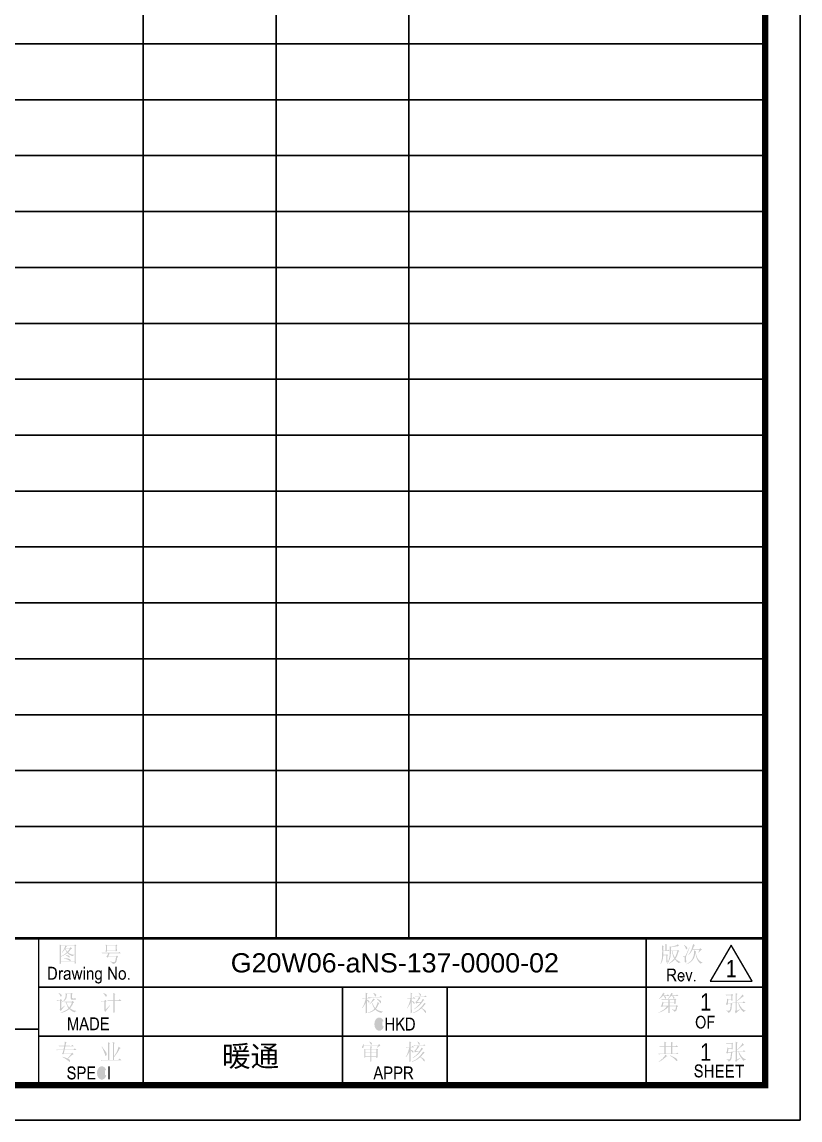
# Model space of a CAD drawing. Header units: millimetres. Extents: x -13522 to 42264, y -29520 to 1704.
# Drawn here: x 31127 to 42264, y -29520 to -13807 of the extents above; entities that cross this region are included whole.
import ezdxf
from ezdxf.enums import TextEntityAlignment as Align

# ---------------------------------------------------------------- set-up
doc = ezdxf.new("R2010")
doc.units = ezdxf.units.MM
doc.layers.add('0DataFlow-NsEquipFrame', color=30, linetype='Continuous')
doc.styles.add('TitleText', font='arial.ttf')

# ---------------------------------------------------------------- blocks, each defined once
blk = doc.blocks.new('dot')
blk.add_hatch(color=256).paths.add_polyline_path([(-0.12, 0.13, 1), (0.12, 0.13, 1)])
blk = doc.blocks.new('lowcasew')
at = {"lineweight": 18}
blk.add_hatch(color=256, dxfattribs=at).paths.add_polyline_path([(0.16, 0.55), (0.34, 1.34), (0.54, 1.34), (0.71, 0.56), (0.77, 0.31), (0.83, 0.57), (1.02, 1.34), (1.21, 1.34), (0.86, 0), (0.66, 0), (0.48, 0.8), (0.43, 1.03), (0.2, 0), (0, 0), (-0.35, 1.34), (-0.15, 1.34), (0.03, 0.57), (0.1, 0.28), (0.11, 0.34), (0.14, 0.48)])
blk = doc.blocks.new('lowcaser')
at = {"lineweight": 18}
blk.add_hatch(color=256, dxfattribs=at).paths.add_polyline_path([(0.41, 1.14), (0.46, 1.13), (0.55, 1.09), (0.62, 1.3), (0.61, 1.3), (0.51, 1.35), (0.42, 1.37), (0.39, 1.37), (0.3, 1.33), (0.24, 1.26), (0.18, 1.14), (0.18, 1.34), (0, 1.34), (0, 0), (0.19, 0), (0.19, 0.7), (0.19, 0.73), (0.2, 0.85), (0.23, 0.97), (0.24, 1), (0.3, 1.09), (0.32, 1.11)])
blk = doc.blocks.new('lowcaseo')
at = {"lineweight": 18}
h = blk.add_hatch(color=256, dxfattribs=at)
h.paths.add_polyline_path([(0.7, 0.78), (0.69, 0.9), (0.66, 1.01), (0.62, 1.11), (0.56, 1.19), (0.54, 1.21), (0.46, 1.28), (0.38, 1.33), (0.28, 1.36), (0.17, 1.37), (0.08, 1.36), (-0.01, 1.34), (-0.1, 1.29), (-0.18, 1.22), (-0.2, 1.21), (-0.25, 1.13), (-0.3, 1.03), (-0.33, 0.93), (-0.35, 0.81), (-0.36, 0.67), (-0.35, 0.56), (-0.34, 0.44), (-0.31, 0.33), (-0.27, 0.23), (-0.21, 0.15), (-0.19, 0.13), (-0.11, 0.06), (-0.03, 0.01), (0.07, -0.02), (0.17, -0.03), (0.26, -0.02), (0.36, 0), (0.45, 0.05), (0.52, 0.1), (0.59, 0.18), (0.64, 0.28), (0.66, 0.33), (0.69, 0.43), (0.7, 0.55), (0.71, 0.69)])
h.paths.add_polyline_path([(-0.16, 0.74), (-0.14, 0.87), (-0.11, 0.97), (-0.07, 1.05), (-0.01, 1.12), (0.08, 1.17), (0.17, 1.18), (0.25, 1.17), (0.34, 1.13), (0.41, 1.05), (0.44, 1.02), (0.48, 0.93), (0.5, 0.81), (0.51, 0.68), (0.51, 0.6), (0.49, 0.47), (0.46, 0.37), (0.41, 0.29), (0.36, 0.22), (0.27, 0.17), (0.17, 0.16), (0.1, 0.17), (0.01, 0.21), (-0.07, 0.29), (-0.09, 0.32), (-0.13, 0.42), (-0.15, 0.53), (-0.16, 0.67)], flags=16)
blk = doc.blocks.new('lowcasen')
at = {"lineweight": 18}
blk.add_hatch(color=256, dxfattribs=at).paths.add_polyline_path([(0.19, 0.73), (0.19, 0.77), (0.21, 0.9), (0.24, 1.01), (0.28, 1.08), (0.31, 1.11), (0.4, 1.16), (0.5, 1.17), (0.54, 1.17), (0.63, 1.13), (0.65, 1.12), (0.71, 1.02), (0.73, 0.95), (0.73, 0.82), (0.73, 0), (0.93, 0), (0.93, 0.82), (0.92, 0.95), (0.92, 1.04), (0.9, 1.11), (0.85, 1.21), (0.82, 1.26), (0.73, 1.33), (0.64, 1.36), (0.54, 1.37), (0.5, 1.37), (0.4, 1.35), (0.31, 1.31), (0.24, 1.24), (0.17, 1.15), (0.17, 1.34), (0, 1.34), (0, 0), (0.19, 0)])
blk = doc.blocks.new('lowcasei')
at = {"lineweight": 18}
h = blk.add_hatch(color=256, dxfattribs=at)
h.paths.add_polyline_path([(0.19, 1.34), (0, 1.34), (0, 0), (0.19, 0)])
h.paths.add_polyline_path([(0.19, 1.85), (0, 1.85), (0, 1.59), (0.19, 1.59)])
blk = doc.blocks.new('lowcaseg')
at = {"lineweight": 18}
h = blk.add_hatch(color=256, dxfattribs=at)
h.paths.add_polyline_path([(0.5, 1.34), (0.33, 1.34), (0.33, 1.18), (0.26, 1.26), (0.18, 1.32), (0.09, 1.36), (-0.01, 1.37), (-0.09, 1.36), (-0.18, 1.33), (-0.27, 1.28), (-0.33, 1.23), (-0.39, 1.14), (-0.44, 1.03), (-0.47, 0.92), (-0.49, 0.8), (-0.5, 0.68), (-0.5, 0.63), (-0.49, 0.51), (-0.46, 0.4), (-0.42, 0.3), (-0.37, 0.2), (-0.36, 0.18), (-0.29, 0.1), (-0.21, 0.05), (-0.11, 0.01), (-0.01, 0), (0.06, 0.01), (0.15, 0.04), (0.23, 0.09), (0.31, 0.17), (0.31, 0.1), (0.3, -0.03), (0.29, -0.12), (0.26, -0.21), (0.19, -0.3), (0.1, -0.34), (-0.02, -0.36), (-0.13, -0.34), (-0.21, -0.29), (-0.24, -0.26), (-0.27, -0.14), (-0.46, -0.11), (-0.46, -0.14), (-0.45, -0.26), (-0.41, -0.36), (-0.34, -0.44), (-0.3, -0.46), (-0.22, -0.51), (-0.12, -0.53), (-0.01, -0.54), (0.09, -0.54), (0.19, -0.51), (0.28, -0.47), (0.32, -0.44), (0.4, -0.36), (0.45, -0.26), (0.47, -0.2), (0.49, -0.1), (0.5, 0.03), (0.5, 0.18)])
h.paths.add_polyline_path([(0.31, 0.5), (0.28, 0.39), (0.23, 0.31), (0.19, 0.26), (0.11, 0.21), (0.01, 0.19), (-0.05, 0.19), (-0.14, 0.23), (-0.21, 0.31), (-0.23, 0.34), (-0.27, 0.44), (-0.29, 0.55), (-0.3, 0.69), (-0.3, 0.74), (-0.29, 0.87), (-0.26, 0.97), (-0.21, 1.06), (-0.17, 1.11), (-0.09, 1.16), (0.01, 1.18), (0.07, 1.18), (0.15, 1.14), (0.23, 1.06), (0.25, 1.03), (0.29, 0.94), (0.32, 0.82), (0.32, 0.69), (0.32, 0.63)], flags=16)
blk = doc.blocks.new('lowcasea')
at = {"lineweight": 18}
h = blk.add_hatch(color=256, dxfattribs=at)
h.paths.add_polyline_path([(0.79, 0.87), (0.79, 0.98), (0.78, 1.07), (0.77, 1.13), (0.72, 1.23), (0.68, 1.27), (0.59, 1.33), (0.56, 1.34), (0.46, 1.36), (0.35, 1.37), (0.28, 1.37), (0.18, 1.35), (0.09, 1.32), (0.09, 1.32), (-0.01, 1.26), (-0.08, 1.19), (-0.09, 1.18), (-0.13, 1.08), (-0.16, 0.96), (0.03, 0.93), (0.06, 1.05), (0.12, 1.13), (0.21, 1.17), (0.32, 1.18), (0.36, 1.18), (0.47, 1.16), (0.54, 1.11), (0.58, 1.04), (0.6, 0.91), (0.59, 0.85), (0.56, 0.84), (0.48, 0.81), (0.38, 0.79), (0.25, 0.77), (0.17, 0.76), (0.08, 0.74), (0.03, 0.72), (-0.06, 0.66), (-0.1, 0.63), (-0.16, 0.53), (-0.18, 0.47), (-0.2, 0.35), (-0.19, 0.27), (-0.16, 0.17), (-0.1, 0.08), (-0.09, 0.07), (-0.01, 0.01), (0.08, -0.02), (0.19, -0.03), (0.21, -0.03), (0.31, -0.02), (0.41, 0.01), (0.44, 0.03), (0.52, 0.09), (0.61, 0.17), (0.62, 0.11), (0.65, 0), (0.85, 0), (0.83, 0.05), (0.8, 0.16), (0.8, 0.18), (0.79, 0.27), (0.79, 0.39), (0.79, 0.56)])
h.paths.add_polyline_path([(0.59, 0.67), (0.59, 0.59), (0.59, 0.46), (0.56, 0.36), (0.52, 0.28), (0.44, 0.21), (0.43, 0.2), (0.34, 0.16), (0.24, 0.15), (0.15, 0.16), (0.07, 0.21), (0.04, 0.25), (0.01, 0.36), (0.04, 0.47), (0.11, 0.54), (0.17, 0.56), (0.28, 0.59), (0.3, 0.59), (0.42, 0.61), (0.52, 0.64)], flags=16)
blk = doc.blocks.new('lowcasev')
blk.add_hatch(color=256).paths.add_polyline_path([(-0.22, 1.34), (-0.42, 1.34), (0, 0), (0.17, 0), (0.59, 1.34), (0.4, 1.34), (0.09, 0.29)])
blk = doc.blocks.new('lowcasee')
h = blk.add_hatch(color=256)
edge = h.paths.add_edge_path()
edge.add_ellipse((0.15, 0.67), major_axis=(0, 0.699), ratio=0.736145, start_angle=265.2315, end_angle=607.6298)
edge.add_line((0.62, 0.4), (0.43, 0.43))
edge.add_ellipse((0.15, 0.67), major_axis=(0, 0.511), ratio=0.63735, start_angle=96.5356, end_angle=242.344, ccw=False)
edge.add_line((-0.18, 0.61), (0.66, 0.61))
edge = h.paths.add_edge_path(flags=16)
edge.add_ellipse((0.15, 0.67), major_axis=(0, 0.511), ratio=0.63735, start_angle=-75.3109, end_angle=75.3109, ccw=False)
edge.add_line((0.46, 0.8), (-0.17, 0.8))
blk = doc.blocks.new('upcaser')
h = blk.add_hatch(color=256)
h.paths.add_polyline_path([(1.21, 1.34, 0.276716), (0.98, 1.8, 0.100846), (0.67, 1.85), (0, 1.85), (0, 0), (0.2, 0), (0.2, 0.82), (0.43, 0.82, -0.267774), (0.7, 0.69), (0.78, 0.57), (1.08, 0), (1.34, 0), (1.07, 0.5), (0.97, 0.67, 0.106923), (0.79, 0.84, 0.413625)])
h.paths.add_polyline_path([(0.2, 1.64), (0.68, 1.65, -0.261233), (0.96, 1.51, -0.325076), (0.92, 1.11, -0.175589), (0.64, 1.03), (0.2, 1.03)], flags=16)
blk = doc.blocks.new('upcaseh')
blk.add_hatch(color=256).paths.add_polyline_path([(1.19, 1.85), (0.99, 1.85), (0.99, 1.09), (0.2, 1.09), (0.2, 1.85), (0, 1.85), (0, 0), (0.2, 0), (0.2, 0.87), (0.99, 0.87), (0.99, 0), (1.19, 0)])
blk = doc.blocks.new('upcasee')
blk.add_hatch(color=256).paths.add_polyline_path([(0.2, 1.63), (1.09, 1.63), (1.09, 1.85), (0, 1.85), (0, 0), (1.13, 0), (1.13, 0.22), (0.2, 0.22), (0.2, 0.85), (1.04, 0.85), (1.04, 1.06), (0.2, 1.07)])
blk = doc.blocks.new('upcaset')
blk.add_hatch(color=256).paths.add_polyline_path([(0.7, 1.85), (-0.5, 1.85), (-0.5, 1.63), (0, 1.63), (0, 0), (0.2, 0), (0.2, 1.63), (0.7, 1.63)])
blk = doc.blocks.new('upcases')
blk.add_hatch(color=256).paths.add_polyline_path([(0.63, 1.7), (0.49, 1.82), (0.38, 1.86), (0.19, 1.88), (0.12, 1.88), (-0.06, 1.84), (-0.21, 1.74), (-0.23, 1.71), (-0.32, 1.56), (-0.35, 1.37), (-0.34, 1.33), (-0.3, 1.15), (-0.28, 1.12), (-0.16, 0.99), (-0.06, 0.93), (0.15, 0.86), (0.32, 0.8), (0.46, 0.74), (0.57, 0.64), (0.61, 0.5), (0.6, 0.43), (0.51, 0.28), (0.42, 0.22), (0.23, 0.19), (0.18, 0.19), (0.01, 0.24), (-0.01, 0.25), (-0.15, 0.38), (-0.17, 0.42), (-0.21, 0.61), (-0.41, 0.6), (-0.39, 0.45), (-0.34, 0.28), (-0.23, 0.14), (-0.14, 0.06), (0.02, -0.01), (0.21, -0.03), (0.36, -0.02), (0.53, 0.04), (0.61, 0.09), (0.73, 0.24), (0.77, 0.34), (0.8, 0.52), (0.79, 0.63), (0.73, 0.8), (0.67, 0.87), (0.52, 0.99), (0.42, 1.03), (0.2, 1.09), (0.04, 1.15), (-0.09, 1.22), (-0.09, 1.22), (-0.16, 1.39), (-0.15, 1.44), (-0.06, 1.59), (0, 1.63), (0.19, 1.66), (0.3, 1.66), (0.46, 1.58), (0.51, 1.5), (0.56, 1.31), (0.75, 1.33), (0.74, 1.45), (0.68, 1.62)])
blk = doc.blocks.new('upcasen')
blk.add_hatch(color=256).paths.add_polyline_path([(0.2, 1.85), (0, 1.85), (0, 0), (0.19, 0), (0.19, 1.45), (0.99, 0), (1.19, 0), (1.19, 1.85), (1, 1.85), (1, 0.39)])
blk = doc.blocks.new('upcased')
h = blk.add_hatch(color=256)
h.paths.add_polyline_path([(0.55, 1.85), (0, 1.85), (0, 0), (0.55, 0, 0.388511), (1.22, 0.58, 0.108545), (1.22, 1.28, 0.388511)])
h.paths.add_polyline_path([(0.93, 0.4, -0.258847), (0.52, 0.22), (0.2, 0.22), (0.2, 1.63), (0.52, 1.63, -0.258847), (0.93, 1.45, -0.225946)], flags=16)
blk = doc.blocks.new('upcasef')
blk.add_hatch(color=256).paths.add_polyline_path([(0.2, 1.63), (1.02, 1.63), (1.02, 1.85), (0, 1.85), (0, 0), (0.2, 0), (0.2, 0.84), (0.91, 0.84), (0.91, 1.06), (0.2, 1.06)])
blk = doc.blocks.new('upcaseo')
h = blk.add_hatch(color=256)
edge = h.paths.add_edge_path()
edge.add_ellipse((0.18, 0.93), major_axis=(0, -0.957), ratio=0.755481, start_angle=0, end_angle=360)
edge = h.paths.add_edge_path(flags=16)
edge.add_ellipse((0.19, 0.93), major_axis=(0, -0.748), ratio=0.69077, start_angle=0, end_angle=360)
blk = doc.blocks.new('upcasec')
h = blk.add_hatch(color=256)
edge = h.paths.add_edge_path()
edge.add_ellipse((0.2, 0.92), major_axis=(0, 0.957), ratio=0.727507, start_angle=296.1858, end_angle=609.1688)
edge.add_line((0.85, 0.58), (0.65, 0.64))
edge.add_ellipse((0.2, 0.91), major_axis=(0, -0.746), ratio=0.656937, start_angle=119.593, end_angle=427.9555, ccw=False)
edge.add_line((0.62, 1.28), (0.82, 1.34))
blk = doc.blocks.new('upcasek')
blk.add_hatch(color=256).paths.add_polyline_path([(0.2, 1.85), (0, 1.85), (0, 0), (0.2, 0), (0.2, 0.64), (0.45, 0.94), (0.99, 0), (1.26, 0), (0.59, 1.1), (1.23, 1.85), (0.95, 1.85), (0.2, 0.93)])
blk = doc.blocks.new('upcasem')
blk.add_hatch(color=256).paths.add_polyline_path([(0.3, 1.85), (0, 1.85), (0, 0), (0.19, 0), (0.19, 1.57), (0.63, 0), (0.81, 0), (1.25, 1.55), (1.25, 0), (1.45, 0), (1.45, 1.85), (1.18, 1.85), (0.73, 0.26)])
blk = doc.blocks.new('upcasea')
h = blk.add_hatch(color=256)
h.paths.add_polyline_path([(0.8, 1.85), (0.58, 1.85), (0, 0), (0.21, 0), (0.37, 0.56), (1.01, 0.56), (1.19, 0), (1.42, 0)])
h.paths.add_polyline_path([(0.95, 0.76), (0.43, 0.76), (0.6, 1.3), (0.69, 1.62), (0.79, 1.27)], flags=16)
blk = doc.blocks.new('upcasep')
h = blk.add_hatch(color=256)
h.paths.add_polyline_path([(1.14, 1.47), (1.08, 1.63), (1.02, 1.71), (0.87, 1.82), (0.78, 1.83), (0.57, 1.85), (0, 1.85), (0, 0), (0.2, 0), (0.2, 0.75), (0.59, 0.75), (0.73, 0.76), (0.91, 0.81), (1.03, 0.91), (1.07, 0.96), (1.14, 1.12), (1.16, 1.31)])
h.paths.add_polyline_path([(0.95, 1.31), (0.94, 1.21), (0.87, 1.06), (0.79, 1), (0.59, 0.97), (0.2, 0.97), (0.2, 1.63), (0.59, 1.63), (0.64, 1.63), (0.81, 1.6), (0.91, 1.5), (0.91, 1.49)], flags=16)
blk = doc.blocks.new('upcasei')
blk.add_hatch(color=256).paths.add_polyline_path([(0.2, 1.85), (0, 1.85), (0, 0), (0.2, 0)])
blk = doc.blocks.new('eqptxt')
at = {"lineweight": 18}
h = blk.add_hatch(color=256, dxfattribs=at)
h.paths.add_polyline_path([(400.89, 25), (400.99, 25.09), (400.73, 25.21), (400.73, 25.11), (400.74, 24.98), (400.74, 24.83), (400.74, 24.65), (400.74, 24.44), (400.74, 24.25), (400.42, 24.25), (400.42, 24.78), (400.52, 24.87), (400.25, 25), (400.26, 24.76), (400.26, 24.59), (400.27, 24.17), (400.26, 23.62), (400.25, 23.32), (400.21, 23.05), (400.15, 22.74), (400.07, 22.49), (400.03, 22.36), (400.08, 22.34), (400.22, 22.6), (400.32, 22.89), (400.36, 23.05), (400.39, 23.21), (400.41, 23.39), (400.42, 23.57), (400.42, 23.59), (400.86, 23.59), (400.86, 22.56), (401.04, 22.64), (401.03, 22.88), (401.02, 23.52), (401.13, 23.59), (400.96, 23.76), (400.85, 23.65), (400.42, 23.65), (400.42, 24.19), (401.31, 24.19), (401.12, 24.38), (401, 24.25), (400.89, 24.25)])
h.paths.add_polyline_path([(401.53, 24.72), (402, 24.8), (402.31, 24.85), (402.45, 24.87), (402.61, 24.89), (402.69, 24.89), (402.52, 25.14), (402.34, 25.03), (402.05, 24.92), (401.65, 24.82), (401.53, 24.79), (401.36, 24.88), (401.36, 24.54), (401.36, 23.92), (401.34, 23.61), (401.29, 23.26), (401.24, 23.06), (401.14, 22.75), (401.07, 22.6), (400.99, 22.46), (400.94, 22.38), (400.97, 22.34), (401.06, 22.43), (401.14, 22.54), (401.21, 22.66), (401.33, 22.92), (401.42, 23.21), (401.46, 23.37), (401.5, 23.64), (401.52, 23.92), (401.53, 24.18), (401.67, 24.18), (401.7, 23.98), (401.78, 23.63), (401.88, 23.34), (401.93, 23.21), (401.99, 23.11), (401.77, 22.86), (401.53, 22.64), (401.4, 22.55), (401.23, 22.44), (401.24, 22.39), (401.39, 22.45), (401.67, 22.62), (401.93, 22.82), (402.09, 22.99), (402.21, 22.85), (402.44, 22.61), (402.67, 22.44), (402.78, 22.55), (402.91, 22.56), (402.91, 22.61), (402.63, 22.74), (402.37, 22.92), (402.18, 23.11), (402.32, 23.34), (402.45, 23.62), (402.56, 23.98), (402.59, 24.11), (402.73, 24.17), (402.54, 24.36), (402.42, 24.24), (401.53, 24.24)])
h.paths.add_polyline_path([(401.74, 24.18), (402.43, 24.18), (402.34, 23.83), (402.28, 23.67), (402.16, 23.39), (402.08, 23.25), (401.95, 23.47), (401.89, 23.62), (401.79, 23.96)], flags=16)
h = blk.add_hatch(color=256, dxfattribs=at)
h.paths.add_polyline_path([(403.82, 24.75), (403.69, 24.87), (403.56, 24.96), (403.4, 25.05), (403.38, 25.01), (403.5, 24.88), (403.58, 24.74), (403.65, 24.55), (403.72, 24.42), (403.82, 24.47), (403.87, 24.62)])
h.paths.add_polyline_path([(404.2, 24.71), (404.15, 24.73), (404.04, 24.46), (403.77, 23.85), (403.58, 23.47), (403.56, 23.46), (403.45, 23.42), (403.24, 23.43), (403.24, 23.38), (403.43, 23.31), (403.51, 23.22), (403.51, 23.2), (403.51, 23.07), (403.49, 22.9), (403.47, 22.71), (403.48, 22.63), (403.6, 22.54), (403.63, 22.53), (403.71, 22.59), (403.71, 22.76), (403.69, 22.98), (403.67, 23.2), (403.69, 23.38), (403.73, 23.5), (404.05, 24.3)])
h.paths.add_polyline_path([(404.8, 24.8), (404.84, 24.87), (404.95, 25.04), (404.68, 25.19), (404.66, 25.06), (404.57, 24.76), (404.47, 24.46), (404.34, 24.15), (404.17, 23.87), (404.02, 23.65), (404.05, 23.61), (404.3, 23.88), (404.49, 24.18), (404.62, 24.4), (405.62, 24.4), (405.43, 23.96), (405.46, 23.93), (405.71, 24.21), (405.76, 24.27), (405.9, 24.34), (405.97, 24.36), (405.75, 24.6), (405.61, 24.46), (404.64, 24.46)])
h.paths.add_polyline_path([(405.02, 24.04), (405.04, 23.86), (405.06, 23.69), (405.09, 23.53), (405.18, 23.22), (405.24, 23.09), (405.34, 22.87), (405.48, 22.66), (405.64, 22.49), (405.77, 22.38), (405.88, 22.47), (406.04, 22.5), (406.05, 22.53), (405.77, 22.68), (405.53, 22.89), (405.43, 23.02), (405.33, 23.19), (405.2, 23.47), (405.11, 23.79), (405.06, 24.08), (405.13, 24.14), (404.85, 24.29), (404.83, 23.91), (404.78, 23.58), (404.69, 23.29), (404.59, 23.07), (404.43, 22.83), (404.2, 22.62), (403.92, 22.43), (403.72, 22.34), (403.75, 22.3), (404.05, 22.42), (404.32, 22.59), (404.56, 22.81), (404.75, 23.05), (404.82, 23.18), (404.93, 23.48), (404.98, 23.74)])
h = blk.add_hatch(color=256, dxfattribs=at)
h.paths.add_polyline_path([(316.33, 24.91), (316.4, 24.98), (316.23, 25.13), (316.13, 25.02), (314.22, 25.02), (314.02, 25.13), (314.03, 25), (314.03, 24.88), (314.03, 24.77), (314.03, 24.67), (314.03, 22.82), (314.03, 22.7), (314.03, 22.58), (314.03, 22.46), (314.02, 22.34), (314.02, 22.32), (314.21, 22.39), (314.21, 22.6), (316.16, 22.6), (316.16, 22.34), (316.34, 22.44), (316.34, 22.55), (316.33, 22.67), (316.33, 22.79), (316.33, 22.88)])
h.paths.add_polyline_path([(316.16, 22.66), (314.21, 22.66), (314.21, 23.39), (314.32, 23.44), (314.43, 23.48), (314.54, 23.53), (314.64, 23.58), (314.75, 23.64), (314.85, 23.7), (314.95, 23.76), (315.04, 23.83), (315.13, 23.9), (315.22, 23.82), (315.31, 23.74), (315.41, 23.67), (315.5, 23.61), (315.61, 23.56), (315.72, 23.51), (315.83, 23.47), (315.89, 23.46), (315.94, 23.53), (316.04, 23.59), (316.11, 23.62), (316.11, 23.66), (315.97, 23.67), (315.85, 23.69), (315.73, 23.72), (315.62, 23.75), (315.51, 23.8), (315.42, 23.85), (315.33, 23.91), (315.25, 23.97), (315.23, 23.99), (315.33, 24.1), (315.41, 24.19), (315.49, 24.27), (315.55, 24.35), (315.56, 24.36), (315.65, 24.45), (315.74, 24.51), (315.8, 24.53), (315.6, 24.75), (315.49, 24.63), (314.88, 24.63), (314.94, 24.73), (314.97, 24.76), (315.07, 24.84), (314.84, 24.96), (314.82, 24.96), (314.8, 24.88), (314.77, 24.77), (314.72, 24.65), (314.67, 24.54), (314.62, 24.44), (314.56, 24.33), (314.5, 24.23), (314.44, 24.13), (314.37, 24.03), (314.34, 23.98), (314.38, 23.96), (314.45, 24.04), (314.53, 24.13), (314.6, 24.22), (314.68, 24.32), (314.74, 24.42), (314.79, 24.49), (314.83, 24.39), (314.88, 24.29), (314.93, 24.18), (315, 24.08), (315.05, 23.99), (314.97, 23.93), (314.89, 23.86), (314.8, 23.79), (314.71, 23.73), (314.61, 23.66), (314.5, 23.6), (314.39, 23.54), (314.27, 23.48), (314.21, 23.44), (314.21, 24.96), (314.82, 24.96), (314.84, 24.96), (316.16, 24.96)], flags=16)
h.paths.add_polyline_path([(315.49, 24.57), (315.42, 24.46), (315.35, 24.35), (315.28, 24.26), (315.21, 24.17), (315.13, 24.09), (315.07, 24.16), (315.01, 24.25), (314.95, 24.35), (314.89, 24.47), (314.84, 24.57)], flags=16)
h.paths.add_polyline_path([(315.37, 23.5), (315.44, 23.42), (315.45, 23.3), (315.41, 23.23), (315.33, 23.29), (315.31, 23.3), (315.24, 23.36), (315.16, 23.42), (315.04, 23.5), (314.91, 23.58), (314.93, 23.63), (315.04, 23.6), (315.17, 23.57), (315.28, 23.54), (315.35, 23.51)], flags=0)
h.paths.add_polyline_path([(315.43, 23.05), (315.51, 23), (315.58, 22.92), (315.6, 22.82), (315.58, 22.76), (315.53, 22.74), (315.43, 22.81), (315.37, 22.85), (315.3, 22.89), (315.2, 22.94), (315.1, 22.98), (314.97, 23.03), (314.83, 23.08), (314.67, 23.13), (314.67, 23.18), (314.75, 23.17), (314.91, 23.15), (315.05, 23.13), (315.17, 23.12), (315.27, 23.1), (315.36, 23.07)], flags=0)
h = blk.add_hatch(color=256, dxfattribs=at)
h.paths.add_polyline_path([(322.2, 24.73), (322.2, 24.9), (322.3, 24.98), (322.13, 25.13), (322.02, 25.01), (320.81, 25.01), (320.63, 25.11), (320.63, 24.99), (320.64, 24.87), (320.64, 24.75), (320.64, 24.63), (320.64, 24.59), (320.64, 24.47), (320.64, 24.35), (320.63, 24.23), (320.63, 24.11), (320.63, 24.07), (320.81, 24.13), (320.81, 24.25), (322.03, 24.25), (322.03, 24.12), (322.21, 24.19), (322.21, 24.25), (322.21, 24.34), (322.21, 24.45), (322.2, 24.58)])
h.paths.add_polyline_path([(322.03, 24.31), (320.81, 24.31), (320.81, 24.95), (322.03, 24.95)], flags=16)
h.paths.add_polyline_path([(321.16, 23.87), (322.79, 23.87), (322.57, 24.09), (322.41, 23.93), (320.05, 23.93), (320.15, 23.84), (320.26, 23.87), (320.96, 23.87), (320.92, 23.74), (320.88, 23.63), (320.86, 23.58), (320.79, 23.48), (320.71, 23.42), (320.86, 23.25), (320.97, 23.36), (322.09, 23.36), (322.06, 23.17), (322.03, 23.01), (322, 22.88), (321.97, 22.77), (321.93, 22.7), (321.89, 22.65), (321.86, 22.63), (321.79, 22.61), (321.7, 22.61), (321.59, 22.62), (321.46, 22.65), (321.3, 22.69), (321.26, 22.7), (321.25, 22.65), (321.39, 22.58), (321.5, 22.52), (321.57, 22.44), (321.62, 22.37), (321.63, 22.32), (321.77, 22.36), (321.87, 22.4), (321.91, 22.42), (322, 22.47), (322.08, 22.55), (322.11, 22.59), (322.13, 22.66), (322.17, 22.76), (322.2, 22.88), (322.23, 23.02), (322.26, 23.2), (322.28, 23.29), (322.4, 23.37), (322.21, 23.55), (322.08, 23.42), (320.99, 23.42)])
h = blk.add_hatch(color=256)
h.paths.add_polyline_path([(314.26, 17.96), (314.1, 18.08), (313.92, 18.18), (313.88, 18.14), (314.02, 17.95), (314.1, 17.78), (314.1, 17.77), (314.21, 17.64), (314.32, 17.77)])
h.paths.add_polyline_path([(314.39, 17.13), (314.17, 17.32), (314.06, 17.18), (313.56, 17.18), (313.66, 17.08), (313.87, 17.12), (314.07, 17.12), (314.07, 15.96), (314.03, 15.78), (314.2, 15.61), (314.37, 15.86), (314.76, 16.35), (314.72, 16.38), (314.25, 15.96), (314.25, 17.03)])
h.paths.add_polyline_path([(315.04, 17.66), (315.06, 18.02), (315.61, 18.02), (315.61, 17.42), (315.68, 17.26), (315.82, 17.22), (316.28, 17.23), (316.36, 17.27), (316.33, 17.39), (316.17, 17.42), (315.96, 17.38), (315.8, 17.46), (315.8, 17.97), (315.9, 18.05), (315.7, 18.21), (315.58, 18.08), (315.05, 18.08), (314.87, 18.18), (314.87, 17.72), (314.81, 17.43), (314.62, 17.14), (314.31, 16.88), (314.33, 16.84), (314.74, 17.09), (314.97, 17.39)])
h.paths.add_polyline_path([(315.96, 16.77), (316.11, 16.83), (315.9, 17.07), (315.74, 16.93), (314.66, 16.93), (314.76, 16.83), (314.94, 16.87), (314.98, 16.66), (315.05, 16.45), (315.18, 16.17), (315.3, 15.99), (315.1, 15.83), (314.86, 15.68), (314.56, 15.53), (314.33, 15.44), (314.15, 15.37), (314.17, 15.33), (314.49, 15.4), (314.78, 15.51), (314.97, 15.59), (315.24, 15.76), (315.41, 15.88), (315.65, 15.68), (315.92, 15.51), (316.17, 15.41), (316.27, 15.53), (316.43, 15.58), (316.43, 15.62), (316.21, 15.65), (316.01, 15.71), (315.73, 15.84), (315.51, 15.99), (315.63, 16.14), (315.74, 16.32), (315.85, 16.5), (315.94, 16.71)])
h.paths.add_polyline_path([(315.01, 16.87), (315.78, 16.87), (315.72, 16.68), (315.64, 16.49), (315.54, 16.31), (315.4, 16.1), (315.24, 16.3), (315.1, 16.58)], flags=16)
h = blk.add_hatch(color=256)
h.paths.add_polyline_path([(320.71, 17.97), (320.51, 18.09), (320.29, 18.18), (320.28, 18.18), (320.25, 18.13), (320.43, 17.94), (320.54, 17.79), (320.57, 17.73), (320.69, 17.63), (320.79, 17.78)])
h.paths.add_polyline_path([(320.55, 17.21), (320.42, 17.06), (319.91, 17.06), (320.01, 16.96), (320.21, 16.99), (320.44, 16.99), (320.44, 15.86), (320.39, 15.69), (320.58, 15.48), (320.73, 15.72), (321.24, 16.39), (321.22, 16.43), (320.61, 15.84), (320.61, 16.93), (320.76, 17.01)])
h.paths.add_polyline_path([(322.6, 17.29), (322.44, 17.12), (321.89, 17.12), (321.89, 17.95), (322, 18.04), (321.69, 18.21), (321.7, 17.92), (321.7, 17.12), (320.85, 17.12), (320.95, 17.02), (321.16, 17.06), (321.7, 17.06), (321.7, 16), (321.69, 15.33), (321.9, 15.42), (321.89, 15.85), (321.89, 17.06), (322.84, 17.06)])
h = blk.add_hatch(color=256)
h.paths.add_polyline_path([(358.32, 17.64), (358.16, 17.47), (358.01, 17.47), (358.01, 18.01), (358.13, 18.12), (357.82, 18.22), (357.83, 17.98), (357.84, 17.75), (357.84, 17.53), (357.84, 17.47), (357.34, 17.47), (357.44, 17.37), (357.55, 17.41), (357.84, 17.41), (357.78, 17.16), (357.71, 16.93), (357.64, 16.71), (357.56, 16.51), (357.46, 16.31), (357.36, 16.12), (357.31, 16.04), (357.35, 16.01), (357.49, 16.2), (357.61, 16.39), (357.73, 16.58), (357.83, 16.79), (357.84, 16.82), (357.84, 16.59), (357.84, 16.36), (357.84, 16.13), (357.84, 15.9), (357.83, 15.67), (357.83, 15.45), (357.83, 15.27), (358.03, 15.36), (358.02, 15.65), (358.01, 15.87), (358.01, 16), (358.01, 17.14), (358.16, 16.96), (358.24, 16.83), (358.35, 16.78), (358.37, 16.82), (358.36, 17.02), (358.34, 17.05), (358.18, 17.15), (358.01, 17.23), (358.01, 17.41), (358.53, 17.4)])
h.paths.add_polyline_path([(359.34, 17.92), (359.31, 17.97), (359.16, 18.09), (358.96, 18.21), (358.92, 18.17), (359.06, 17.96), (359.14, 17.77), (359.15, 17.76), (359.26, 17.66), (359.31, 17.72)])
h.paths.add_polyline_path([(359.99, 17.78), (359.82, 17.62), (358.41, 17.62), (358.51, 17.52), (358.74, 17.56), (358.76, 17.56), (360.21, 17.56)])
h.paths.add_polyline_path([(359.94, 17.1), (359.76, 17.21), (359.48, 17.35), (359.41, 17.38), (359.38, 17.35), (359.59, 17.16), (359.74, 17), (359.86, 16.85), (359.86, 16.84), (360, 16.72), (360.04, 16.77), (360.03, 16.98), (360.03, 17.01)])
h.paths.add_polyline_path([(359.15, 17.23), (358.91, 17.41), (358.82, 17.21), (358.69, 17.01), (358.68, 16.98), (358.53, 16.78), (358.38, 16.62), (358.35, 16.59), (358.37, 16.56), (358.55, 16.69), (358.72, 16.85), (358.83, 16.96), (359.01, 17.14)])
h.paths.add_polyline_path([(359.44, 16.12), (359.55, 16.31), (359.6, 16.42), (359.71, 16.65), (359.79, 16.73), (359.53, 16.87), (359.47, 16.62), (359.39, 16.41), (359.3, 16.21), (359.19, 16.03), (359.07, 16.19), (358.96, 16.38), (358.86, 16.6), (358.79, 16.77), (358.72, 16.75), (358.8, 16.52), (358.87, 16.31), (358.98, 16.11), (359.08, 15.92), (359.09, 15.92), (358.92, 15.77), (358.74, 15.64), (358.55, 15.53), (358.34, 15.42), (358.12, 15.34), (358.15, 15.3), (358.38, 15.36), (358.59, 15.44), (358.79, 15.54), (358.98, 15.65), (359.17, 15.78), (359.2, 15.81), (359.35, 15.67), (359.53, 15.55), (359.73, 15.44), (359.96, 15.36), (360.06, 15.33), (360.19, 15.48), (360.26, 15.49), (360.26, 15.54), (360.02, 15.58), (359.8, 15.64), (359.6, 15.72), (359.41, 15.83), (359.3, 15.92)])
h = blk.add_hatch(color=256)
h.paths.add_polyline_path([(364.43, 17.07), (364.43, 17.4), (364.95, 17.39), (364.73, 17.61), (364.58, 17.45), (364.43, 17.46), (364.43, 18.02), (364.53, 18.12), (364.25, 18.23), (364.25, 18.01), (364.25, 17.78), (364.26, 17.55), (364.26, 17.46), (363.76, 17.46), (363.86, 17.36), (363.97, 17.4), (364.25, 17.39), (364.19, 17.15), (364.13, 16.92), (364.05, 16.7), (363.98, 16.49), (363.89, 16.29), (363.79, 16.11), (363.74, 16.03), (363.77, 15.99), (363.9, 16.17), (364.02, 16.35), (364.14, 16.55), (364.24, 16.77), (364.26, 16.81), (364.26, 16.57), (364.26, 16.34), (364.25, 16.11), (364.25, 15.88), (364.25, 15.65), (364.25, 15.43), (364.24, 15.28), (364.45, 15.38), (364.44, 15.68), (364.43, 15.89), (364.43, 15.98), (364.43, 17.01), (364.58, 16.84), (364.66, 16.71), (364.78, 16.6), (364.82, 16.66), (364.8, 16.86), (364.78, 16.88), (364.63, 16.99)])
h.paths.add_polyline_path([(365.75, 17.97), (365.74, 17.98), (365.62, 18.1), (365.43, 18.22), (365.4, 18.19), (365.52, 18.01), (365.57, 17.86), (365.67, 17.74), (365.71, 17.77)])
h.paths.add_polyline_path([(365.51, 17.62), (366.59, 17.62), (366.38, 17.83), (366.23, 17.68), (364.84, 17.68), (364.94, 17.58), (365.06, 17.62), (365.45, 17.62), (365.37, 17.41), (365.25, 17.21), (365.22, 17.16), (365.05, 16.96), (364.95, 16.89), (365.06, 16.66), (365.17, 16.73), (365.39, 16.78), (365.7, 16.82), (365.54, 16.62), (365.38, 16.45), (365.22, 16.29), (365.06, 16.14), (364.89, 16.01), (364.73, 15.9), (364.75, 15.85), (364.93, 15.96), (365.11, 16.07), (365.28, 16.2), (365.45, 16.35), (365.62, 16.5), (365.77, 16.67), (365.92, 16.86), (366.07, 17.05), (366.1, 17.11), (366.23, 17.15), (365.99, 17.36), (365.9, 17.14), (365.88, 17.11), (365.76, 16.92), (365.73, 16.88), (365.13, 16.88), (365.28, 17.03), (365.43, 17.2), (365.58, 17.39), (365.59, 17.42), (365.69, 17.47)])
h.paths.add_polyline_path([(365.86, 16.03), (366.01, 16.19), (366.17, 16.36), (366.32, 16.54), (366.33, 16.56), (366.44, 16.61), (366.22, 16.78), (366.1, 16.58), (365.97, 16.4), (365.83, 16.23), (365.68, 16.07), (365.52, 15.92), (365.35, 15.78), (365.17, 15.65), (364.97, 15.53), (364.77, 15.43), (364.62, 15.35), (364.63, 15.3), (364.84, 15.38), (365.05, 15.47), (365.25, 15.57), (365.44, 15.7), (365.62, 15.83), (365.8, 15.98), (365.81, 15.98), (366, 15.81), (366.15, 15.65), (366.25, 15.49), (366.39, 15.34), (366.44, 15.39), (366.44, 15.6), (366.4, 15.66), (366.29, 15.76), (366.1, 15.88)])
h = blk.add_hatch(color=256)
h.paths.add_polyline_path([(400.57, 18.01), (400.64, 18.06), (400.39, 18.22), (400.32, 18.03), (400.21, 17.85), (400.15, 17.76), (400.02, 17.58), (399.88, 17.43), (399.82, 17.36), (399.84, 17.31), (400.02, 17.44), (400.14, 17.54), (400.29, 17.69), (400.35, 17.76), (400.5, 17.76), (400.62, 17.57), (400.63, 17.55), (400.68, 17.37), (400.78, 17.37), (400.83, 17.55), (400.7, 17.68), (400.58, 17.76), (401.3, 17.76), (401.09, 17.98), (400.94, 17.83), (400.4, 17.83)])
h.paths.add_polyline_path([(401.75, 18.01), (401.83, 18.05), (401.58, 18.21), (401.5, 18.02), (401.41, 17.84), (401.32, 17.68), (401.19, 17.51), (401.08, 17.37), (401.11, 17.33), (401.3, 17.49), (401.37, 17.56), (401.5, 17.71), (401.54, 17.76), (401.71, 17.76), (401.82, 17.57), (401.83, 17.55), (401.89, 17.39), (402, 17.4), (402.02, 17.58), (402.01, 17.59), (401.87, 17.71), (401.79, 17.76), (402.59, 17.76), (402.38, 17.98), (402.23, 17.83), (401.59, 17.83)])
h.paths.add_polyline_path([(402.19, 17.15), (402.29, 17.21), (402.11, 17.39), (401.99, 17.26), (400.13, 17.26), (400.23, 17.16), (400.43, 17.2), (400.48, 17.2), (401.16, 17.2), (401.16, 16.81), (400.49, 16.81), (400.3, 16.94), (400.26, 16.71), (400.2, 16.51), (400.16, 16.39), (400.06, 16.31), (400.24, 16.16), (400.33, 16.29), (400.95, 16.29), (400.82, 16.12), (400.68, 15.96), (400.52, 15.83), (400.4, 15.75), (400.22, 15.64), (400.03, 15.53), (399.84, 15.44), (399.73, 15.39), (399.74, 15.35), (399.95, 15.42), (400.15, 15.5), (400.34, 15.59), (400.52, 15.69), (400.54, 15.7), (400.71, 15.81), (400.88, 15.95), (401.03, 16.09), (401.16, 16.26), (401.16, 15.86), (401.16, 15.62), (401.16, 15.42), (401.15, 15.29), (401.34, 15.35), (401.33, 15.57), (401.33, 15.66), (401.33, 16.29), (402.25, 16.29), (402.21, 16), (402.18, 15.85), (402.18, 15.85), (402.08, 15.77), (401.93, 15.79), (401.68, 15.85), (401.68, 15.8), (401.9, 15.68), (402, 15.54), (402, 15.5), (402.18, 15.56), (402.29, 15.65), (402.35, 15.81), (402.38, 15.97), (402.42, 16.22), (402.54, 16.3), (402.36, 16.47), (402.24, 16.35), (401.33, 16.35), (401.33, 16.75), (402.03, 16.75), (402.03, 16.6), (402.2, 16.68), (402.19, 16.83), (402.19, 17.07)])
h.paths.add_polyline_path([(401.33, 17.2), (402.03, 17.2), (402.03, 16.81), (401.33, 16.81)], flags=16)
h.paths.add_polyline_path([(401.16, 16.75), (401.16, 16.35), (400.34, 16.35), (400.4, 16.58), (400.45, 16.75)], flags=16)
h = blk.add_hatch(color=256)
h.paths.add_polyline_path([(410.33, 17.74), (410.33, 17.82), (410.42, 17.9), (410.25, 18.05), (410.14, 17.92), (409.37, 17.92), (409.47, 17.82), (409.6, 17.86), (410.16, 17.86), (410.16, 17.27), (409.73, 17.27), (409.57, 17.37), (409.54, 17.1), (409.52, 16.9), (409.51, 16.81), (409.42, 16.62), (409.39, 16.61), (409.55, 16.46), (409.67, 16.59), (410.09, 16.59), (410.07, 16.36), (410.04, 16.14), (410.02, 15.95), (409.94, 15.72), (409.85, 15.66), (409.67, 15.65), (409.46, 15.69), (409.45, 15.69), (409.44, 15.62), (409.64, 15.53), (409.73, 15.37), (409.74, 15.32), (409.95, 15.44), (410.07, 15.58), (410.08, 15.59), (410.15, 15.77), (410.19, 15.95), (410.21, 16.12), (410.23, 16.34), (410.25, 16.52), (410.34, 16.61), (410.16, 16.77), (410.07, 16.65), (409.66, 16.65), (409.73, 17.21), (410.16, 17.21), (410.16, 17.06), (410.34, 17.12), (410.33, 17.29), (410.33, 17.5)])
h.paths.add_polyline_path([(410.94, 17.93), (411.07, 18.04), (410.77, 18.17), (410.77, 18.07), (410.77, 17.92), (410.78, 17.74), (410.78, 17.51), (410.78, 17.25), (410.78, 16.94), (410.78, 16.81), (410.27, 16.81), (410.37, 16.71), (410.49, 16.75), (410.78, 16.75), (410.78, 15.74), (410.72, 15.54), (410.69, 15.51), (410.8, 15.26), (410.9, 15.38), (411.04, 15.51), (411.22, 15.66), (411.44, 15.82), (411.44, 15.82), (411.41, 15.87), (410.94, 15.63), (410.94, 16.75), (411.15, 16.75), (411.21, 16.54), (411.27, 16.34), (411.36, 16.15), (411.46, 15.97), (411.57, 15.81), (411.71, 15.65), (411.86, 15.5), (411.93, 15.44), (412.02, 15.56), (412.24, 15.6), (412.24, 15.65), (412.08, 15.7), (411.93, 15.78), (411.79, 15.89), (411.66, 16.02), (411.52, 16.19), (411.4, 16.38), (411.28, 16.6), (411.22, 16.75), (412.18, 16.75), (411.94, 16.99), (411.78, 16.81), (410.94, 16.81)])
h.paths.add_polyline_path([(411.95, 17.72), (411.96, 17.72), (411.74, 17.99), (411.64, 17.8), (411.52, 17.63), (411.44, 17.52), (411.32, 17.38), (411.17, 17.23), (411, 17.07), (410.97, 17.05), (410.98, 17), (411.16, 17.13), (411.33, 17.27), (411.49, 17.4), (411.59, 17.48), (411.8, 17.65)], flags=17)
blk.add_hatch(color=256).paths.add_polyline_path([(314.79, 10.32), (314.84, 10.54), (314.85, 10.56), (316.06, 10.56), (315.83, 10.78), (315.67, 10.62), (314.86, 10.63), (314.9, 10.85), (314.94, 11.01), (315.04, 11.08), (314.76, 11.23), (314.75, 11.07), (314.72, 10.83), (314.68, 10.63), (313.86, 10.63), (313.96, 10.53), (314.18, 10.56), (314.21, 10.56), (314.67, 10.56), (314.62, 10.33), (314.58, 10.11), (314.57, 10.09), (313.52, 10.09), (313.62, 9.99), (313.84, 10.02), (313.87, 10.03), (314.56, 10.02), (314.5, 9.75), (314.46, 9.65), (314.34, 9.53), (314.51, 9.37), (314.6, 9.48), (315.69, 9.48), (315.51, 9.25), (315.36, 9.06), (315.23, 8.9), (315.16, 8.81), (314.97, 8.89), (314.76, 8.97), (314.52, 9.04), (314.45, 9.06), (314.42, 9.01), (314.7, 8.86), (314.92, 8.72), (315.1, 8.6), (315.23, 8.49), (315.27, 8.45), (315.44, 8.32), (315.49, 8.35), (315.49, 8.56), (315.38, 8.7), (315.22, 8.79), (315.4, 8.96), (315.57, 9.11), (315.67, 9.21), (315.87, 9.36), (316.04, 9.41), (315.81, 9.66), (315.7, 9.55), (314.61, 9.55), (314.66, 9.75), (314.72, 9.99), (314.73, 10.02), (316.43, 10.03), (316.2, 10.26), (316.02, 10.09), (314.75, 10.09)])
h = blk.add_hatch(color=256)
h.paths.add_polyline_path([(320.49, 9.97), (320.32, 10.19), (320.12, 10.47), (320.09, 10.5), (320.04, 10.47), (320.18, 10.2), (320.3, 9.95), (320.38, 9.74), (320.46, 9.56), (320.5, 9.41), (320.51, 9.39), (320.58, 9.17), (320.68, 9.2), (320.76, 9.39), (320.74, 9.54), (320.7, 9.64), (320.61, 9.78)], flags=17)
h.paths.add_polyline_path([(321.13, 10.92), (321.24, 11.01), (320.94, 11.15), (320.95, 10.91), (320.95, 10.7), (320.95, 8.61), (319.91, 8.61), (320.01, 8.51), (320.23, 8.55), (320.26, 8.55), (322.88, 8.55), (322.61, 8.81), (322.41, 8.61), (321.82, 8.61), (321.82, 9.03), (321.93, 9.15), (322.05, 9.31), (322.17, 9.48), (322.31, 9.67), (322.44, 9.89), (322.58, 10.13), (322.63, 10.22), (322.77, 10.29), (322.44, 10.5), (322.39, 10.3), (322.33, 10.1), (322.25, 9.89), (322.15, 9.69), (322.04, 9.48), (321.91, 9.27), (321.82, 9.12), (321.82, 10.93), (321.94, 11.04), (321.63, 11.16), (321.64, 10.9), (321.64, 10.7), (321.64, 10.69), (321.64, 8.61), (321.13, 8.61)])
h = blk.add_hatch(color=256)
h.paths.add_polyline_path([(358.72, 10.99), (358.68, 11.05), (358.52, 11.16), (358.38, 11.22), (358.34, 11.2), (358.47, 11.01), (358.53, 10.86), (358.63, 10.77), (358.68, 10.81)])
h.paths.add_polyline_path([(359.74, 10.89), (359.61, 10.75), (357.55, 10.75), (357.54, 10.9), (357.48, 10.9), (357.41, 10.67), (357.33, 10.5), (357.32, 10.49), (357.31, 10.33), (357.34, 10.32), (357.52, 10.39), (357.56, 10.56), (357.55, 10.69), (359.63, 10.69), (359.43, 10.36), (359.48, 10.34), (359.66, 10.51), (359.83, 10.61), (359.96, 10.64)])
h.paths.add_polyline_path([(358.48, 10.59), (358.48, 10.39), (358.49, 10.17), (358.49, 10.11), (357.79, 10.11), (357.62, 10.2), (357.62, 10.01), (357.63, 9.8), (357.63, 9.56), (357.63, 9.33), (357.62, 9.12), (357.62, 8.92), (357.62, 8.9), (357.79, 8.97), (357.79, 9.09), (358.49, 9.09), (358.49, 8.81), (358.48, 8.58), (358.48, 8.4), (358.48, 8.31), (358.66, 8.43), (358.66, 8.55), (358.65, 8.76), (358.65, 9.05), (358.65, 9.09), (359.36, 9.09), (359.36, 8.86), (359.54, 8.97), (359.54, 9.08), (359.53, 9.25), (359.53, 9.47), (359.53, 9.74), (359.53, 9.99), (359.63, 10.07), (359.43, 10.22), (359.34, 10.11), (358.65, 10.11), (358.65, 10.36), (358.78, 10.45)])
h.paths.add_polyline_path([(358.49, 10.05), (358.49, 9.64), (357.79, 9.64), (357.79, 10.05)], flags=16)
h.paths.add_polyline_path([(358.65, 10.05), (359.36, 10.05), (359.36, 9.64), (358.65, 9.64)], flags=16)
h.paths.add_polyline_path([(358.49, 9.58), (358.49, 9.15), (357.79, 9.15), (357.79, 9.58)], flags=16)
h.paths.add_polyline_path([(358.65, 9.58), (359.36, 9.58), (359.36, 9.15), (358.65, 9.15)], flags=16)
h = blk.add_hatch(color=256)
h.paths.add_polyline_path([(364.26, 10.08), (364.26, 10.41), (364.77, 10.41), (364.56, 10.62), (364.41, 10.47), (364.26, 10.47), (364.26, 11.04), (364.36, 11.14), (364.07, 11.25), (364.08, 11.03), (364.08, 10.8), (364.08, 10.57), (364.09, 10.47), (363.59, 10.47), (363.68, 10.37), (363.8, 10.41), (364.07, 10.41), (364.02, 10.17), (363.95, 9.94), (363.88, 9.72), (363.8, 9.51), (363.71, 9.31), (363.61, 9.12), (363.57, 9.05), (363.6, 9.01), (363.73, 9.18), (363.85, 9.37), (363.97, 9.57), (364.07, 9.79), (364.08, 9.82), (364.09, 9.59), (364.08, 9.36), (364.08, 9.12), (364.08, 8.9), (364.08, 8.67), (364.07, 8.45), (364.07, 8.3), (364.27, 8.4), (364.26, 8.7), (364.26, 8.91), (364.26, 9), (364.26, 10.02), (364.4, 9.86), (364.48, 9.73), (364.61, 9.62), (364.65, 9.67), (364.63, 9.88), (364.61, 9.9), (364.45, 10)])
h.paths.add_polyline_path([(365.58, 10.99), (365.57, 11), (365.45, 11.12), (365.26, 11.24), (365.23, 11.21), (365.35, 11.03), (365.39, 10.87), (365.5, 10.76), (365.53, 10.79)])
h.paths.add_polyline_path([(365.33, 10.63), (366.42, 10.63), (366.21, 10.85), (366.06, 10.7), (364.67, 10.7), (364.77, 10.6), (364.88, 10.64), (365.28, 10.64), (365.19, 10.43), (365.08, 10.23), (365.05, 10.18), (364.88, 9.97), (364.77, 9.91), (364.88, 9.68), (365, 9.75), (365.22, 9.8), (365.52, 9.84), (365.37, 9.64), (365.21, 9.47), (365.05, 9.31), (364.88, 9.16), (364.71, 9.03), (364.56, 8.92), (364.57, 8.87), (364.76, 8.98), (364.93, 9.09), (365.11, 9.22), (365.28, 9.36), (365.44, 9.52), (365.6, 9.69), (365.75, 9.87), (365.9, 10.07), (365.93, 10.13), (366.06, 10.17), (365.82, 10.37), (365.72, 10.16), (365.71, 10.13), (365.59, 9.94), (365.56, 9.9), (364.96, 9.9), (365.11, 10.04), (365.25, 10.21), (365.4, 10.41), (365.42, 10.44), (365.52, 10.49)])
h.paths.add_polyline_path([(365.68, 9.05), (365.84, 9.21), (366, 9.38), (366.14, 9.56), (366.16, 9.58), (366.27, 9.63), (366.05, 9.8), (365.93, 9.6), (365.8, 9.42), (365.66, 9.25), (365.51, 9.08), (365.35, 8.94), (365.18, 8.8), (365, 8.66), (364.8, 8.55), (364.6, 8.44), (364.45, 8.37), (364.46, 8.32), (364.67, 8.4), (364.88, 8.49), (365.08, 8.59), (365.27, 8.71), (365.45, 8.85), (365.63, 8.99), (365.63, 9), (365.83, 8.83), (365.98, 8.67), (366.08, 8.51), (366.22, 8.36), (366.27, 8.41), (366.27, 8.62), (366.23, 8.68), (366.12, 8.78), (365.93, 8.9)])
h = blk.add_hatch(color=256)
h.paths.add_polyline_path([(401.73, 10.98), (401.81, 11.05), (401.54, 11.19), (401.54, 11.05), (401.55, 10.84), (401.55, 10.56), (401.55, 10.53), (400.77, 10.53), (400.77, 11), (400.86, 11.09), (400.59, 11.22), (400.6, 11.04), (400.6, 10.83), (400.6, 10.59), (400.6, 10.53), (399.86, 10.53), (399.97, 10.43), (400.17, 10.46), (400.21, 10.47), (400.6, 10.47), (400.6, 9.5), (399.7, 9.5), (399.8, 9.4), (400.01, 9.44), (400.05, 9.44), (402.64, 9.44), (402.41, 9.66), (402.25, 9.5), (401.73, 9.5), (401.73, 10.47), (402.54, 10.47), (402.32, 10.68), (402.17, 10.53), (401.73, 10.53)])
h.paths.add_polyline_path([(401.55, 10.47), (401.55, 9.5), (400.77, 9.5), (400.77, 10.47)], flags=17)
h.paths.add_polyline_path([(400.74, 9.36), (400.66, 9.23), (400.53, 9.04), (400.44, 8.94), (400.31, 8.8), (400.16, 8.66), (399.99, 8.53), (399.81, 8.39), (399.74, 8.34), (399.76, 8.29), (399.95, 8.4), (400.13, 8.51), (400.25, 8.59), (400.38, 8.69), (400.54, 8.81), (400.72, 8.96), (400.86, 9.09), (401, 9.14)])
h.paths.add_polyline_path([(402.18, 8.89), (402, 8.99), (401.77, 9.1), (401.48, 9.24), (401.41, 9.26), (401.4, 9.21), (401.62, 9.07), (401.81, 8.93), (401.96, 8.8), (402.09, 8.68), (402.15, 8.6), (402.32, 8.43), (402.42, 8.46), (402.42, 8.47), (402.42, 8.65), (402.38, 8.74), (402.31, 8.81)])
h = blk.add_hatch(color=256)
h.paths.add_polyline_path([(410.36, 10.78), (410.36, 10.86), (410.45, 10.93), (410.28, 11.08), (410.17, 10.96), (409.4, 10.96), (409.5, 10.86), (409.64, 10.89), (410.2, 10.89), (410.2, 10.3), (409.76, 10.3), (409.6, 10.41), (409.57, 10.13), (409.55, 9.93), (409.53, 9.84), (409.45, 9.66), (409.42, 9.64), (409.58, 9.49), (409.7, 9.62), (410.12, 9.62), (410.1, 9.39), (410.07, 9.18), (410.05, 8.98), (409.97, 8.75), (409.89, 8.69), (409.7, 8.68), (409.49, 8.72), (409.49, 8.72), (409.47, 8.66), (409.67, 8.56), (409.76, 8.41), (409.77, 8.35), (409.98, 8.47), (410.1, 8.61), (410.11, 8.62), (410.18, 8.81), (410.22, 8.98), (410.24, 9.16), (410.27, 9.37), (410.28, 9.56), (410.37, 9.64), (410.2, 9.81), (410.1, 9.68), (409.68, 9.68), (409.76, 10.24), (410.2, 10.24), (410.2, 10.09), (410.37, 10.15), (410.36, 10.33), (410.36, 10.53)])
h.paths.add_polyline_path([(410.97, 10.97), (411.1, 11.07), (410.8, 11.2), (410.8, 11.1), (410.8, 10.96), (410.8, 10.77), (410.81, 10.55), (410.81, 10.28), (410.81, 9.97), (410.81, 9.84), (410.3, 9.84), (410.4, 9.74), (410.52, 9.78), (410.81, 9.78), (410.81, 8.77), (410.75, 8.57), (410.72, 8.54), (410.83, 8.29), (410.93, 8.41), (411.07, 8.55), (411.25, 8.69), (411.46, 8.85), (411.47, 8.86), (411.45, 8.9), (410.97, 8.67), (410.97, 9.78), (411.18, 9.78), (411.24, 9.57), (411.3, 9.38), (411.39, 9.19), (411.49, 9.01), (411.61, 8.84), (411.74, 8.68), (411.89, 8.53), (411.96, 8.47), (412.05, 8.59), (412.27, 8.63), (412.27, 8.68), (412.12, 8.73), (411.97, 8.81), (411.82, 8.92), (411.69, 9.05), (411.56, 9.22), (411.43, 9.41), (411.31, 9.64), (411.24, 9.78), (412.21, 9.78), (411.97, 10.02), (411.81, 9.84), (410.97, 9.84)])
h.paths.add_polyline_path([(411.77, 11.02), (411.67, 10.83), (411.55, 10.66), (411.47, 10.56), (411.35, 10.41), (411.2, 10.26), (411.03, 10.11), (410.99, 10.08), (411.01, 10.03), (411.19, 10.16), (411.36, 10.3), (411.52, 10.43), (411.62, 10.52), (411.83, 10.68), (411.98, 10.75), (411.99, 10.75)], flags=17)
at = {"lineweight": 15}
blk.add_lwpolyline([(413.16, 19.86), (410.16, 25.05), (407.16, 19.86)], close=True, dxfattribs=at)
for name, p in [('upcased', (312.38, 20.08)), ('upcasen', (320.99, 20.08)), ('upcaser', (401.02, 19.83)), ('upcasem', (315.22, 12.85)), ('upcasea', (316.82, 12.85)), ('upcased', (318.4, 12.85)), ('upcasee', (319.94, 12.85)), ('upcasec', (359.57, 12.81)), ('upcaseh', (360.68, 12.81)), ('upcasek', (362.2, 12.81)), ('upcased', (363.61, 12.81)), ('upcaseo', (405.6, 13.08)), ('upcasef', (406.77, 13.08)), ('upcases', (405.29, 6.11)), ('upcasee', (407.96, 6.08)), ('upcasee', (409.41, 6.08)), ('upcaset', (411.26, 6.08)), ('upcases', (315.52, 5.82)), ('upcasep', (316.59, 5.82)), ('upcasee', (318.01, 5.82)), ('upcasec', (319.86, 5.82)), ('upcasei', (320.98, 5.82)), ('upcasea', (358.93, 5.82)), ('upcasep', (360.5, 5.82)), ('upcasep', (361.92, 5.82)), ('upcaser', (363.33, 5.82))]:
    blk.add_blockref(name, p)
at = {"lineweight": 18}
for name, p in [('lowcaser', (313.94, 20.08)), ('lowcasea', (314.78, 20.09)), ('lowcasew', (316.08, 20.08)), ('lowcasei', (317.45, 20.08)), ('lowcasen', (317.93, 20.08)), ('lowcaseg', (319.56, 20.08)), ('lowcaseo', (322.81, 20.09)), ('lowcasee', (402.83, 19.83)), ('lowcasev', (404.01, 19.83)), ('dot', (323.92, 20.07)), ('dot', (404.93, 19.83)), ('upcaseh', (406.38, 6.08))]:
    blk.add_blockref(name, p, dxfattribs=at)
blk = doc.blocks.new('equiplist.2017')
for p, q in [((326, 26), (326, 292)), ((345, 26), (345, 292)), ((364, 26), (364, 292)), ((25, 154), (415, 154)), ((25, 146), (415, 146)), ((25, 138), (415, 138)), ((25, 130), (415, 130)), ((25, 122), (415, 122)), ((25, 114), (415, 114)), ((25, 106), (415, 106)), ((25, 98), (415, 98)), ((25, 90), (415, 90)), ((25, 82), (415, 82)), ((25, 74), (415, 74)), ((25, 66), (415, 66)), ((25, 58), (415, 58)), ((25, 50), (415, 50)), ((25, 42), (415, 42)), ((25, 34), (415, 34)), ((25, 26), (415, 26)), ((326, 26), (326, 5)), ((398, 26), (398, 19)), ((311, 19), (415, 19)), ((354.5, 19), (354.5, 5)), ((369.5, 19), (369.5, 5)), ((398, 19), (398, 5)), ((201, 13), (311, 13)), ((311, 12), (415.23, 12))]:
    blk.add_line(p, q)
at = {"lineweight": 15}
blk.add_line((311, 26), (311, 5), dxfattribs=at)
for points in [[(0, 0), (0, 297), (420, 297), (420, 0)], [(326, 66), (414.85, 66), (414.85, 26.06), (326, 26.06)], [(326, 19), (354.5, 19), (354.5, 12), (326, 12)], [(369.5, 19), (398, 19), (398, 12), (369.5, 12)], [(369.5, 12), (398, 12), (398, 5), (369.5, 5)]]:
    blk.add_lwpolyline(points, close=True)
at = {"const_width": 0.9}
blk.add_lwpolyline([(25, 5), (25, 292), (415, 292), (415, 5)], close=True, dxfattribs=at)
at = {"const_width": 0.4}
blk.add_lwpolyline([(25, 26), (415, 26)], dxfattribs=at)
blk.add_blockref('eqptxt', (0, 0))
at = {"style": 'TitleText'}
for tag, height, p in [('DwgNo', 2.75, (362, 22.5)), ('PROJECT2L1', 2.75, (267, 22)), ('PROJECT1', 2.75, (267, 19.5)), ('PROJECT2L2', 2.75, (267, 17)), ('UNITNAME', 2.75, (267, 9)), ('SPECI', 3, (341.35, 9.14))]:
    blk.add_attdef(tag, text='', height=height, dxfattribs=at).set_placement(p, align=Align.MIDDLE_CENTER)
at = {"style": 'TitleText', "width": 0.8}
for tag, p in [('VER', (410.16, 21.66)), ('P', (406.5, 16.9)), ('PT', (406.5, 9.74))]:
    blk.add_attdef(tag, text='', height=2.5, dxfattribs=at).set_placement(p, align=Align.MIDDLE_CENTER)

msp = doc.modelspace()

# ---------------------------------------------------------------- block references
at = {"layer": '0DataFlow-NsEquipFrame'}
ref = msp.add_blockref('equiplist.2017', (264, -29520), dxfattribs=dict(at, xscale=100, yscale=100, zscale=100))
ref.add_attrib('PT', '1', dxfattribs={"layer": '0', "height": 250, "style": 'TitleText', "width": 0.8}).set_placement((40914, -28546), align=Align.MIDDLE_CENTER)
ref.add_attrib('P', '1', dxfattribs={"layer": '0', "height": 250, "style": 'TitleText', "width": 0.8}).set_placement((40914, -27830), align=Align.MIDDLE_CENTER)
ref.add_attrib('VER', '1', dxfattribs={"layer": '0', "height": 250, "style": 'TitleText', "width": 0.8}).set_placement((41281, -27353), align=Align.MIDDLE_CENTER)
ref.add_attrib('DwgNo', 'G20W06-aNS-137-0000-02', dxfattribs={"layer": '0', "height": 275, "style": 'TitleText'}).set_placement((36464, -27270), align=Align.MIDDLE_CENTER)
ref.add_attrib('SPECI', '暖通', dxfattribs={"layer": '0', "height": 300, "style": 'TitleText'}).set_placement((34399, -28605), align=Align.MIDDLE_CENTER)

doc.saveas('drawing.dxf')
